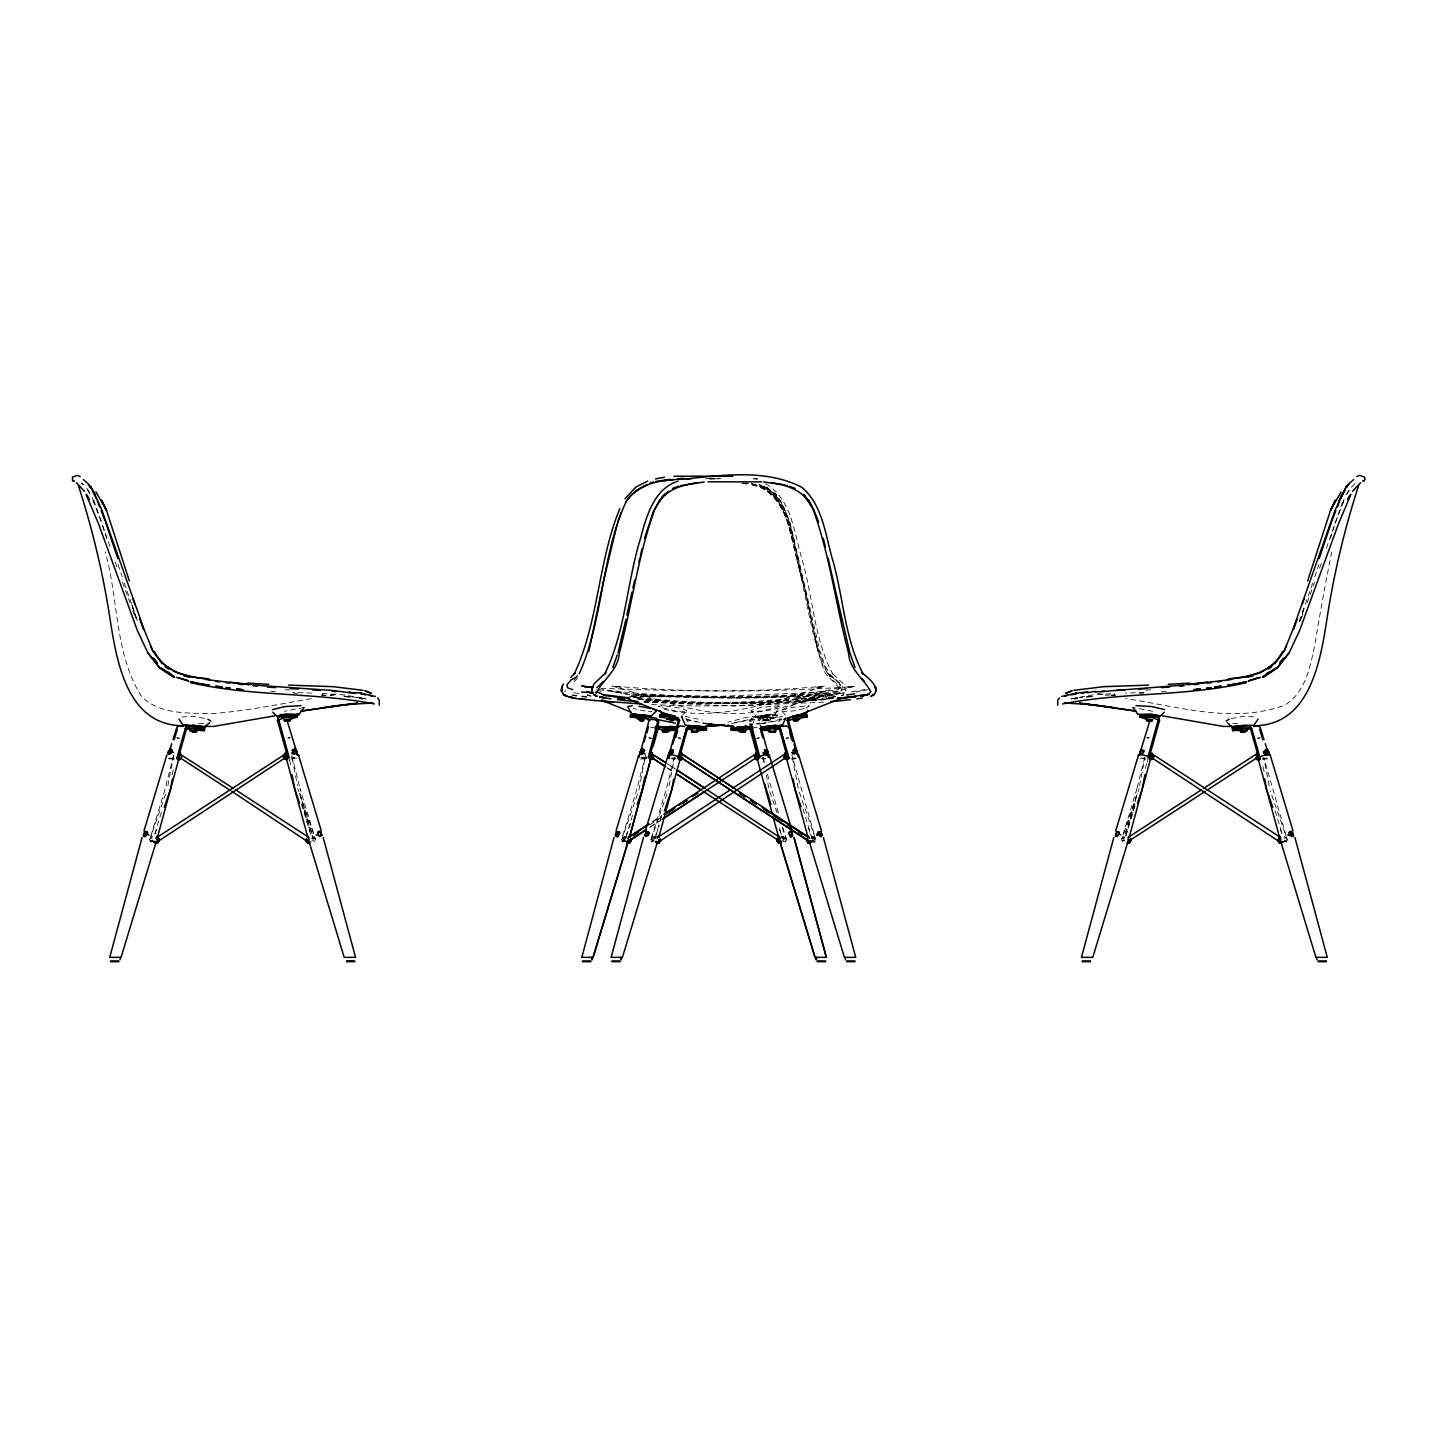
<?xml version="1.0" encoding="UTF-8"?>
<svg xmlns="http://www.w3.org/2000/svg" width="1437" height="1437" viewBox="0 0 1437 1437"><rect width="100%" height="100%" fill="white"/><g stroke="black" fill="none" stroke-linecap="round" stroke-linejoin="round"><path stroke-width="0.75" stroke-dasharray="5 3.75" d="M623.694 692.544L623.658 693.424C697.035 698.562 770.825 698.562 844.184 693.424L844.148 692.544C763.927 697.035 682.665 699.837 602.804 689.58M565.046 692.077L565.154 690.245M617.371 691.915L623.658 693.424L599.516 689.562M646.614 757.03L646.488 758.233L640.992 758.287M646.596 756.958L646.632 758.251M611.982 691.233L617.299 692.778M1139.559 785.77L1144.894 757.461M167.842 785.752L173.608 755.413L174.775 757.083M638.872 790.063L645.5 755.323M669.085 785.716L674.51 757.497M1147.355 762.131L1148.576 755.79M1331.758 551.934C1325.632 582.344 1320.1 612.88 1314.999 643.489C1310.544 665.798 1305.874 692.077 1284.912 705.028C1233.305 724.338 1177.873 706.321 1125.692 698.616M172.009 774.759L174.146 766.28M1144.804 757.335L1136.541 790.134L1136.954 788.697L1121.399 840.124L1126.662 841.346M173.608 755.413L164.806 790.081L149.664 840.052L154.603 842.423M674.348 757.371L666.067 789.901L650.943 839.891L654.122 840.124M1145.343 768.454L1147.498 760.011M645.572 755.197L636.699 789.901L621.502 839.891L624.179 841.184L624.682 840.124L622.185 841.92L626.766 841.328L622.706 840.861M1125.872 835.687L1137.278 793.386M154.801 833.999L161.86 810.737M654.194 840.052L650.961 839.962L651.715 838.148L654.877 838.328L662.565 813.055M1122.351 841.866L1137.206 793.332M1125.872 836.065L1135.481 804.361M625.652 840.34L622.293 838.148L625.454 838.4L632.531 815.174M1326.405 548.18L1343.128 500.363M1330.339 538.39L1334.326 526.104M1342.571 503.758L1344.547 497.705M149.664 840.052L166.746 790.727M1299.497 621.844L1304.814 605.695M1299.623 621.574L1305.137 605.013M1124.165 836.334L1121.902 838.382L1139.146 788.697M1135.05 804.127L1124.488 837.789M1314.801 576.758L1318.95 564.454M637.435 794.212L621.646 839.962L624.879 840.052L622.419 841.902L622.922 840.879M626.281 836.208L630.645 823.563M655.254 837.268L653.997 836.352L655.11 838.597L650.943 839.891L653.601 837.412L654.895 838.4L659.26 825.664M1299.605 621.053L1312.699 582.937M155.07 833.855L156.489 829.778M650.961 839.962L668.259 790.063M686.329 711.513L686.706 710.489L683.258 709.016L676.917 707.489L662.601 705.639L658.074 706.555L675.498 711.028L686.329 711.513L682.431 715.141M1319.615 568.118L1321.771 562.047M1301.329 618.557L1304.185 610.599M152.556 836.352L150.238 838.328L153.382 837.915M1335.674 522.008L1344.134 500.076M1307.095 602.588L1314.532 582.29M770.555 490.735L765.598 486.407L765.4 487.323C790.17 501.585 791.015 534.025 798.2 558.526C790.853 532.588 789.093 495.549 759.401 484.664L770.412 490.718L780.686 501.567L776.142 494.418L770.412 490.718M654.895 838.4L654.104 836.388L653.691 837.412L656.296 837.717L651.644 838.22M752.126 725.164L755.97 716.309L746.072 717.332L727.948 722.308M150.544 841.902L151.029 840.879L154.873 841.328L150.544 841.902L152.951 839.962M651.733 841.902L652.236 840.879M652.147 840.861L651.626 841.92L653.601 841.184M775.567 714.117L779.052 705.747L760.604 707.489L750.815 710.489L756.365 716.344L775.567 714.117L756.365 716.344M755.97 716.309L750.976 719.147L731.667 723.206M1347.062 494.059L1349.361 490.143M777.668 715.051L759.616 717.638L757.928 720.458L777.884 716.847L777.668 715.051L751.767 718.177L749.288 721.913M1345.948 494.669L1350.115 488.364M778.62 721.913L781.099 718.177M1092.605 696.604L1084.863 697.286M759.239 721.015L760.407 719.308L759.616 717.638M581.59 696.604L587.23 697.286M321.385 695.472L334.013 695.346M572.088 695.472L577.099 695.346M1351.409 487.251L1355.486 483.012L1353.367 484.772M574.099 680.132L577.548 676.27M574.297 681.713L578.824 676.683M750.563 721.859L752.665 719.811L777.884 716.847M574.746 677.797L577.728 675.103M782.105 837.376L783.291 836.388L786.452 839.891L783.291 840.124M782.68 827.389L786.452 839.891L785.249 840.861L783.327 840.052M811.546 837.376L812.731 836.388L815.875 839.962L813.234 841.184L812.731 840.124L809.48 840.519M782.411 840.411L785.877 838.22L783.919 837.412L782.429 838.597L785.877 838.22L786.56 839.962L782.267 838.525M622.419 841.902L624.879 840.052M782.267 837.268L783.542 836.352L783.416 837.771M811.582 837.268L812.857 836.352L815.12 838.148L811.743 840.34M799.313 792.146L815.875 839.962L810.63 841.328L815.21 841.92L812.641 840.052L815.102 841.902L812.731 840.124L809.732 841.597M652.667 821.497L661.9 815.372M649.865 824.802L660.984 817.509M649.811 827.568L658.882 821.515M650.692 826.526L661.954 819.234M652.829 821.856L660.355 817.078M1269.158 785.752L1263.806 757.568L1287.336 840.052L1282.397 842.423M312.512 837.789L315.098 838.382L315.601 840.124L310.338 841.346M1122.818 840.879L1124.74 839.909M841.399 695.885L843.806 694.682L840.34 696.226M842.818 695.131L843.806 694.682M806.301 707.992L809.39 705.747L790.943 707.489L781.153 710.489L785.41 715.141M779.429 706.555L761.987 711.028L751.174 711.513M622.185 841.92L624.179 841.184M1074.409 699.298L1077.876 698.041M304.069 707.489L284.292 711.261M762.993 717.907L770.573 717.009L770.052 720.386L767.196 720.853L764.286 721.069L762.993 717.907L770.573 717.009M868.325 689.562L856.003 692.077M761.646 721.015L782.967 716.291M1231.311 718.572L1243.813 716.309L1255.022 716.973M781.387 719.147L768.364 722.254M804.181 708.531L792.362 711.028L781.512 711.513M627.268 836.675L622.329 838.22L621.646 839.962L625.796 838.597L624.664 836.352L627.304 836.639L624.664 836.388L625.562 838.328M798.182 558.472L818.192 651.482L823.042 665.618L827.766 673.755L838.705 682.539L840.16 684.91L839.531 687.82C772.352 702.639 701.777 695.885 633.322 695.759M1077.93 697.807L1070.296 699.029L1077.894 697.663M771.184 722.057L781.656 719.775M1071.194 698.885L1092.515 694.951L1114.771 693.496M865.038 689.58L850.47 691.915M181.978 716.973L193.187 716.309L205.689 718.572M771.274 714.656L760.73 715.734L760.856 717.225L762.652 715.357C764.7 714.153 775.549 714.602 769.46 716.129L769.28 714.638L767.574 716.291L767.412 714.782L765.185 716.542L765.041 715.033L762.778 716.847L762.652 715.357L760.73 715.734L761.305 717.386L762.58 717.368L762.436 715.86L764.412 717.189L764.233 715.698L766.819 716.919L766.622 715.428L771.471 716.147M330.276 695.059L338.791 693.424M765.741 720.997L768.579 720.458L764.646 720.961M311.308 698.616C278.976 704.346 246.715 710.722 213.951 713.542C189.576 712.95 160.675 715.141 141.76 696.801C114.349 654.104 118.84 599.624 105.242 551.934M808.546 696.191L798.074 697.861L826.598 693.299L799.978 702.477L810.576 697.951L769.855 714.512L753.347 719.308L730.301 723.781M651.697 704.543C712.141 707.615 772.98 705.621 833.011 697.897M760.73 723.781L766.981 722.973M832.562 697.196L828.377 697.861L835.705 696.711M832.113 698.059L812.821 700.484M1073.529 698.759L1076.996 698.238M1111.232 695.167L1115.615 695.472M600.846 688.341C675.606 690.748 750.94 693.46 825.449 685.97C772.926 701.975 717.997 722.793 662.367 708.8M848.064 687.084L855.787 685.97C815.713 697.286 776.321 713.524 733.93 713.542C691.52 713.524 652.147 697.286 612.054 685.97C691.772 693.083 772.513 692.077 852.321 686.67L846.465 687.281M1125.045 837.933L1121.902 838.382L1125.476 838.597M1085.941 697.071L1093.18 696.065L1079.6 697.43M825.179 696.478L830.245 695.777M1111.322 695.274L1115.094 694.772L1102.987 695.346M762.077 723.206L766.388 722.649M825.574 691.233L813.899 693.424L838.005 689.562L840.771 687.353L840.16 684.91M807.235 696.424C753.006 703.394 698.059 704.328 643.525 700.735M835.49 696.658C767.466 704.992 698.328 704.902 630.322 696.424M810.899 842.423L815.21 841.92L813.234 841.184M625.382 837.879L622.293 838.148M815.12 838.148L811.707 838.525L813.144 837.412L810.127 836.675M783.542 836.352L780.902 836.639L783.919 837.412M816.162 687.281L822.018 686.67L817.743 687.084M833.873 698.346C770.124 704.992 705.836 705.28 641.998 699.621M813.863 692.544L719.524 696.316L624.592 694.556M643.938 701.867C709.034 704.166 775.387 704.741 839.567 693.029L840.573 691.826C837.987 682.162 825.413 678.48 823.293 667.882C810.576 632.316 806.031 594.487 796.601 557.987C789.973 528.852 783.578 483.389 744.779 483.245M825.143 699.532L797.589 701.13M793.96 702.046L804.63 701.256M825.862 699.621C762.023 705.064 697.735 704.417 633.986 698.346M1145.828 690.155L1152.097 689.706M823.688 702.154L733.93 706.034L644.171 702.154M710.094 479.186L714.081 478.988M311.524 838.597L315.098 838.382L300.046 788.697L300.459 790.134L291.693 755.287L297.441 785.77M710.345 478.575L714.261 478.359M1161.509 691.52L1165.874 691.287M1139.433 693.352L1143.565 693.137M795.487 699.029L805.115 698.598L767.322 701.13M825.772 699.029L833.478 698.687M1144.139 692.418L1125.315 693.137M834.34 695.724L733.93 697.897L631.454 695.652M650.781 727.643L654.446 727.553M198.432 723.637L204.341 723.494M675.875 758.179L672.247 758.251A6.466 1.724 16 0 0 675.516 759.185M1262.153 758.287L1267.883 758.179M640.435 758.987L645.985 758.898M671.708 758.952L675.408 758.898M1262.872 758.934L1268.62 758.844M791.823 758.143L795.523 758.107M1139.792 758.179L1145.343 758.125M709.321 478.216L721.105 478.341M344.395 696.604L352.137 697.286M705.405 478.683L721.302 478.88M640.794 757.443L646.363 757.479M671.313 758.107L675.013 758.143M641.98 758.107L647.53 758.161M291.01 757.443L294.693 757.461M291.657 758.125L297.208 758.179M168.38 758.844L174.128 758.934M791.428 758.898L795.128 758.952M762.005 758.898L765.705 758.952M792.775 758.215L796.421 758.287M761.52 758.179L765.167 758.251A6.466 1.724 -16 0 1 761.879 759.185M169.117 758.179L174.847 758.287M1232.659 723.494L1238.568 723.637M753.563 727.553L757.227 727.643M631.274 696.622C701.112 696.155 773.016 703.232 841.759 690.155L842.441 686.922L840.95 684.353L829.706 674.061L824.946 665.672L820.006 651.392L789.955 522.188L780.237 500.22L775.244 493.753L764.897 486.047M311.685 693.137L292.861 692.418M670.253 701.13L638.603 699.154M637.274 698.813L642.088 699.029M753.581 478.359L757.515 478.575M322.229 693.496L344.485 694.951L365.806 698.885M271.126 691.287L275.491 691.52M293.435 693.137L297.567 693.352M753.76 478.988L757.766 479.186M284.903 689.706L291.172 690.155M765.274 487.323L759.275 484.664M643.938 701.507C709.429 705.028 776.465 705.136 841.058 693.388L842.082 692.077C841.381 684.838 832.885 682.036 829.436 676.27C813.252 646.794 811.6 611.982 802.672 580.027C791.553 548.844 794.553 499.735 758.52 485.005M781.117 837.717L785.68 838.148M619.778 687.084L615.521 686.67L621.395 687.281M648.5 711.369L651.877 711.71M357.4 697.43L343.82 696.065L351.059 697.071M812.139 837.879L815.192 838.22L811.725 838.597L815.875 839.962M1152.708 711.261L1132.931 707.489M782.77 841.525L785.788 841.902L785.285 840.879L785.77 841.92L783.794 841.184M1283.618 837.915L1286.762 838.328L1287.336 840.052M1286.456 841.902L1282.127 841.328L1285.971 840.879L1286.456 841.902L1284.049 839.962M325.678 695.274L321.906 694.772L325.768 695.167M311.955 837.933L315.098 838.382L297.854 788.697M359.106 697.663L366.704 699.029L359.07 697.807M360.004 698.238L363.471 698.759M632.154 696.711L639.483 697.861L629.011 696.191M578.86 693.604L570.687 692.113M684.874 716.291L702.675 720.063M741.815 483.227L748.228 484.359M742.57 483.066C773.286 482.922 787.745 512.829 792.362 539.144C787.674 512.919 772.837 483.946 742.749 483.119M645.141 711.028L633.322 708.531M582.111 696.065L587.571 697.071M1098.209 693.424L1106.724 695.059M699.478 722.254L686.455 719.147M686.185 719.775L696.676 722.057M752.216 485.221C786.057 490.376 788.967 532.067 796.691 558.31M587.392 695.059L590.858 696.155M596.517 689.886L602.301 691.754M590.769 696.083L587.23 694.951L590.751 696.244M359.124 698.041L362.591 699.298M572.806 694.61L576.453 696.28M312.26 839.909L314.649 841.866M765.616 483.766C791.212 498.441 794.086 531.762 801.433 557.394C813.073 595.906 813.755 638.333 832.849 674.222L831.574 672.678L843.411 683.814L845.674 691.161M675.121 768.777L667.63 763.873L674.995 768.759M667.594 768.077L673.181 771.723L667.666 768.023M625.939 837.268L624.664 836.352L625.867 837.376M812.641 840.052L815.102 841.902M83.633 484.772L81.514 483.012L85.591 487.251M827.766 673.755L836.496 680.581L840.537 685.611L839.118 683.204M772.747 494.364L778.028 500.723L783.399 510.548M86.885 488.364L91.052 494.669M685.754 718.177L688.215 721.913M87.639 490.143L89.938 494.059M93.872 500.363L110.595 548.18M92.866 500.076L101.326 522.008M122.468 582.29L129.905 602.588M1284.444 836.352L1286.762 838.328L1270.254 790.727M132.815 610.599L135.671 618.557M115.229 562.047L117.385 568.118M777.166 812.929L769.208 790.063L766.262 774.866M782.213 827.478L786.56 839.962M779.716 829.885L782.644 838.328M1280.511 829.778L1281.93 833.855M808.312 827.766L811.24 836.208M124.3 582.937L137.395 621.053M301.95 804.127L313.194 837.412L312.835 836.334M118.05 564.454L122.199 576.758M131.863 605.013L137.377 621.574M132.186 605.695L137.503 621.844M102.674 526.104L106.661 538.39M92.453 497.705L94.429 503.758M1275.14 810.737L1282.199 833.999M814.007 833.64L791.931 755.197M802.978 808.833L811.312 836.28M299.794 793.332L314.182 840.879M301.519 804.361L311.128 836.065M778.297 812.803L766.999 772.549M779.321 827.838L781.872 836.28M299.722 793.386L311.128 835.687M289.502 760.011L291.657 768.454M1262.854 766.28L1264.991 774.759M763.137 757.371L764.789 763.873M796.601 557.987L801.882 580.548M793.673 539.073L818.192 651.482M762.903 757.497L764.161 763.999M288.424 755.79L289.645 762.131M792.326 757.497L798.577 790.063M772.801 715.267L773.034 717.063M1145.918 759.185A6.466 1.724 16 0 1 1142.684 758.305M1266.033 758.305A6.466 1.724 -16 0 1 1262.8 759.185M294.316 758.305A6.466 1.724 -16 0 1 291.082 759.185M174.2 759.185A6.466 1.724 16 0 1 170.967 758.305M813.108 698.526L812.713 699.585L819.862 697.789L813.108 698.526M813.144 837.412L811.941 838.4L813.234 837.412M763.748 719.973L770.825 719.201L763.748 719.973"/><path stroke-width="1.5" d="M1258.381 755.323L1257.519 752.629L1256.387 752.844M658.721 841.902L656.206 841.328L655.937 842.423L658.721 841.902L786.578 757.083L786.057 752.665L784.925 752.79L786.757 754.335M746.468 727.733L746.521 725.936M1155.025 715.428L1154.845 717.189L1155.025 715.428L1150.085 714.656L1143.385 714.782L1143.295 716.291L1144.283 714.638L1144.193 716.129L1153.426 715.015L1153.372 716.506L1155.025 715.428L1160.395 715.931L1164.168 712.249M744.402 732.349L742.947 732.116L745.462 732.187M1146.977 719.272L1139.739 717.063L1139.81 715.267L1150.821 715.051L1158.833 717.638L1159.533 720.458L1149.025 758.089L1147.84 757.425L1158.833 717.638M1159.533 720.458L1150.75 716.847L1150.821 715.051M289.412 719.973C295.555 719.147 280.161 718.105 285.047 720.997L290.472 720.62L284.67 720.853M772.352 732.116L774.866 732.187L772.352 732.116L773.807 732.349M626.712 842.387L629.478 841.866L630.035 839.909L645.051 830.191M806.858 839.28L808.061 843.124L809.983 843.142L808.133 841.112L808.061 843.124L809.678 842.19L808.079 840.016L806.48 840.95L808.025 842.962L809.947 842.962M1143.565 716.542L1143.385 714.782L1143.565 716.542L1139.81 715.267M199.024 728.325L198.288 726.565L183.218 725.416L178.889 719.093M629.28 841.902L629.352 840.879C632.765 842.262 629.783 836.118 630.915 840.968L629.334 843.124L627.412 843.142L631.094 840.807L629.496 842.962L630.502 839.442M168.129 753.527L170.464 748.282L171.901 751.605L168.722 753.76L168.883 751.12M669.355 753.293L670.073 750.797M694.251 725.829L694.089 727.32L698.544 727.805L698.651 726.314L690.91 725.936M143.772 835.418L144.508 832.921M1115.525 835.346L1115.633 834.089M615.539 835.508L615.647 834.25M1140.08 751.946L1141.194 754.533L1143.978 750.797L1141.661 749.845L1140.044 752L1140.403 754.102M652.039 758.736L649.883 759.095L652.039 758.736L650.494 758.754L650.602 757.533L650.063 758.682M143.52 835.49L145.802 831.233L147.508 832.724L145.658 836.047C141.976 837.376 143.7 831.61 146.287 831.754L147.454 834.25L144.814 836.747L143.52 835.49L145.083 835.095L143.628 834.25L145.712 833.837L144.257 832.993M615.737 835.328L617.443 831.915A2.712 1.778 -59.5 0 1 619.778 832.849L618.072 836.244L616.168 836.244L615.737 835.328L617.281 834.933L615.844 834.071L617.91 833.676M645.123 835.4L646.83 832.005L648.734 832.005L648.428 835.418L645.554 836.316L645.123 835.4L646.686 835.005M1119.261 834.107L1118.956 831.951L1117.034 831.933L1115.453 836.047L1119.261 834.107L1120.716 834.969M283.574 757.299L283.79 755.108L285.46 754.174M754.712 755.431L754.497 757.622L756.096 759.76L757.91 759.706M669.426 753.581L671.169 750.168L673.055 750.204L672.732 753.635L670.702 754.856L669.426 753.581L671.007 753.168L669.552 752.323L671.636 751.928L670.181 751.084L673.055 750.204L669.858 754.497M775.782 725.775L782.536 725.164L785.626 718.087M670.091 714.782L669.929 716.291L666.229 714.656L675.067 715.86L673.091 717.189L673.252 715.698L670.684 716.919L670.863 715.428L666.032 716.147L668.061 716.129L668.241 714.638M157.872 841.184L157.998 840.124L157.208 841.92L154.603 842.423L154.873 841.328L157.208 841.92L286.466 756.958L285.712 753.778L155.825 838.148M630.286 716.847L630.502 715.051L635.388 715.267L656.422 718.177L658.882 721.913L649.398 758.179L648.213 757.497L657.607 721.859L655.506 719.811L630.286 716.847L641.189 718.374M635.154 717.063L635.388 715.267M659.619 716.847L659.834 715.051L664.702 715.267L664.487 717.063L659.619 716.847L679.575 720.458L675.085 737.181M172.081 751.695L171.883 749.539L170.123 749.521L168.74 753.85L170.518 753.868L172.081 751.695L173.626 752.557M641.836 749.539L640.219 753.563M755.287 755.79L757.065 752.611M757.515 755.287L757.335 758.215L756.221 758.467L758.323 758.61M785.356 753.958L784.62 755.79L786.021 753.868M640.076 751.605L641.028 753.76L644.081 751.461L642.519 748.282L640.633 750.312M285.065 755.215L285.245 754.03M286.322 757.353L286.717 759.347L284.849 759.311M615.539 834.017L615.629 836.047L617.676 836.047L619.545 832.724L617.012 831.7L615.772 836.047M181.511 755.413L179.787 754.73M167.806 753.401L168.524 750.922M306.44 838.633L306.099 840.789L307.698 842.962L309.62 842.962L307.698 842.962L306.279 840.95L306.62 838.651M806.75 838.633L808.025 842.962M807.845 842.621L808.079 840.95L808.115 841.902M1279.756 841.112L1278.283 841.13L1278.535 839.459L1279.756 841.112C1277.852 844.471 1283.924 842.369 1279.702 843.142L1278.122 840.968L1279.72 840.034M780.435 843.034L778.513 843.052L776.914 840.879L777.237 838.723M1256.118 755.754L1257.501 753.814M779.07 837.699L778.746 839.873L780.632 842.028M306.279 840.95L306.53 839.28L306.099 840.789L307.913 842.98L309.817 842.98M806.804 838.795L808.061 843.124M1277.852 840.879L1279.792 837.771L1277.852 840.879L1279.433 843.034L1282.972 842.1L1279.433 843.034M581.554 692.077L593.409 692.544M787.422 757.281L785.823 759.347L784.386 757.353M788.123 757.119L787.781 759.311L785.823 759.347M157.1 838.777L156.956 837.861L158.573 838.813L157.298 843.142L153.777 842.19L157.298 843.142L158.878 840.968L157.28 840.034M1268.278 750.186L1269.087 752.683L1267.506 754.856L1264.883 752.323L1265.225 750.168L1267.147 750.204L1266.464 754.497L1265.009 755.359M797.176 751.695L795.847 752.557L795.577 749.539L794.463 749.198L794.23 750.383L796.565 750.455L796.727 753.868M379.278 705.28L379.278 700.268L377.697 697.897M644.71 777.04L642.267 789.811L637.184 804.576M172.368 778.998L170.356 789.596L164.249 807.343M592.547 957.347L592.062 959.898L591.272 957.347M621.826 957.347L621.341 959.898L620.55 957.347M673.684 779.159L671.654 789.811L664.361 810.899M119.989 959.898L120.474 957.347M1144.912 774.794L1142.056 789.56L1137.421 803.211M785.482 755.934L785.895 753.796L787.189 753.814M787.961 756.958L787.548 759.095L785.536 759.059L783.955 756.886M754.892 757.191L756.868 754.12M1257.339 757.73L1256.998 759.383L1255.579 757.515L1257.159 759.706L1259.153 759.76M579.219 673.755C603.63 619.527 600.9 555.85 626.173 501.567C640.058 479.904 668.564 479.635 691.502 478.719M588.757 651.482L603.684 580.332L616.994 524.936M625.939 619.329L618.036 652.775M626.891 615.036L631.975 592.134M632.891 588.092L634.705 580.027M193.402 732.223L192.019 731.846L195.953 732.349M670.36 720.62L672.857 720.961M181.816 756.958L180.218 759.095L178.404 759.059L178.871 757.048L180.02 758.449L177.29 758.628L180.02 758.449M591.9 689.059L594.038 683.814L605.839 672.678L604.582 674.222C625.544 631.957 626.712 582.811 640.633 538.013C646.416 516.242 653.943 488.688 678.138 481.126M638.908 561.921L639.842 557.897M204.305 730.625L204.737 728.828L188.75 725.811L185.607 727.427L176.769 758.323L177.937 758.987L186.487 728.99L188.445 727.643L204.305 730.625L195.396 730.247M640.363 555.724L641.926 549.221M654.949 728.397L667.486 730.625L667.918 728.828L677.258 728.541L668.798 727.14M1282.127 841.328L1282.397 842.423L1279.792 841.92L1280.026 836.388L1279.433 838.4M278.167 717.638L289.16 757.425L287.975 758.089L277.467 720.458L278.167 717.638L286.179 715.051L297.19 715.267L297.261 717.063L290.023 719.272M641.028 720.62L643.525 720.961M683.186 741.115L686.527 728.325M646.866 733.014L648.554 726.727M142.101 837.448L109.733 957.347L121.067 957.347L155.986 842.351M581.823 957.347L614.03 837.448M643.471 837.448L611.12 957.347L622.419 957.347L657.338 842.351M1113.819 837.448L1081.45 957.347L1092.785 957.347L1127.704 842.351M1268.117 751.12L1267.147 750.204L1266.662 751.982L1268.117 751.12L1268.278 753.76M157.819 835.939L178.763 759.185M308.991 839.962L308.847 837.412L235.524 789.775M659.17 835.939L680.114 759.185M1129.554 835.939L1150.48 759.185A6.466 1.724 16 0 0 1144.732 755.359A6.466 1.724 16 0 0 1138.427 755.862M638.944 757.425L648.931 721.015L647.746 719.308L650.225 720.458M675.767 737.558L677.528 731.146M653.224 746.144L657.948 729.224L659.96 727.427M679.09 758.844L687.371 729.224L689.365 727.427L706.124 730.247L706.663 728.541L689.778 725.721L686.976 727.194L677.707 758.143C680.366 760.73 681.982 753.509 681.318 759.76L679.503 759.706M644.548 538.39L653.512 511.141M644.063 741.851L645.878 735.672M668.6 758.323L670.432 752.144M672.857 743.917L677.743 727.427L680.509 725.811L684.713 726.565M768.184 754.191L766.855 749.88L764.969 749.898L764.466 752.198L767.592 754.641L767.574 750.886M686.024 478.916C723.925 474.964 766.657 469.109 801.702 487.251C822.18 504.351 825.161 533.235 831.915 557.394C843.537 595.906 844.22 638.315 863.278 674.222L862.002 672.678C867.553 677.563 883.504 689.293 871.738 695.885M654.464 737.504L656.314 731.325M143.934 831.035L166.818 754.982A6.466 1.724 16 0 0 166.71 755.862M174.128 739.804L177.326 729.224M616.006 831.035L638.782 754.964M645.321 831.035L668.205 754.964M1115.669 831.035L1138.553 754.982M592.96 957.347L627.897 842.351L593.14 957.347L581.644 957.347M816.988 957.347L816.216 959.898L815.731 957.347M1139.254 755.395L1149.51 721.859L1148.792 719.811M168.506 754.012L171.721 743.701M173.015 739.57L176.895 727.194L179.535 725.721L183.559 726.421M1340.2 499.429L1346.343 486.407L1334.937 510.566L1292.959 629.424L1283.959 651.482L1274.853 663.84M321.816 835.238L319.625 836.047L317.811 834.017L319.481 831.233L321.816 835.238L320.936 832.849A2.712 1.76 59.6 0 0 317.864 831.915L318.152 835.328L320.182 836.585L321.475 835.346L320.756 832.849M1358.576 485.634C1344.655 528.636 1334.147 572.662 1327.213 617.317C1320.495 660.427 1310.562 724.984 1254.501 725.757M778.746 838.184L778.728 841.866L781.494 842.387L702.98 791.266M780.363 838.382L778.674 841.902M293.417 749.773L291.962 750.617L294.28 749.431L292.825 750.294L294.28 749.431L296.309 750.689L296.651 754.174L296.956 752M1094.976 692.077L1184.07 685.072M1331.219 522.906L1319.202 558.526M1293.605 629.514L1297.18 618.97M285.011 752.916L284.436 755.88L285.424 758.485L286.789 758.718M1307.652 580.943L1330.518 510.297L1341.08 491.921M795.847 752.557L796.565 750.455L795.236 751.3M617.533 522.906L621.143 512.632M612.845 667.433L617.281 654.859M288.208 719.811L287.49 721.859L297.746 755.395M680.958 758.413L681.389 757.227L678.695 757.389L680.958 758.413L680.258 757.083L679.809 758.287M1331.991 520.859L1335.799 510.566M1302.191 604.223L1304.401 598.259M654.051 511.213C637.705 557.179 631.795 606.127 619.275 653.188C618.197 669.804 603.72 679.126 596.93 691.826L603.127 694.61L629.999 697.987M619.796 508.626C597.918 561.813 598.69 622.293 574.135 674.222L575.411 672.678L570.651 677.492M1268.26 753.85L1268.458 751.695M791.787 832.867L790.961 834.969L792.398 834.107L790.817 831.951L788.464 832.849L790.17 836.262L792.074 836.28L792.398 834.107L790.637 837.124L792.074 836.28M767.717 754.209L766.262 755.054L768.148 753.293L766.711 754.156L767.448 750.797L764.556 749.845L764.825 753.257L767.717 754.209L767.448 750.797L765.993 751.659M1087.575 692.778L1095.263 691.233M657.176 838.328L658.164 836.352L659.26 837.178M1337.29 506.956L1338.781 503.345M1283.959 651.482L1286.582 645.5M679.485 758.682L680.707 755.952M178.134 758.682L178.673 757.479M1343.882 490.735L1344.816 490.718L1341.529 495.226L1338.637 501.567L1339.535 501.531M758.125 757.515L757.281 759.383L756.042 757.73M1140.439 750.186L1140.439 753.76M796.745 754.102L797.068 751.928M158.052 837.376L157.567 838.4L156.974 836.388L158.052 837.376L156.507 837.663M659.834 715.051L677.887 717.638L677.078 719.308L678.264 721.015L668.277 757.425L669.462 758.089M1363.533 481.108L1365.15 479.024L1364.557 477.192L1359.725 475.324L1356.744 476.617M645.123 834.107L645.752 832.867M642.68 754.102L644.387 750.689L643.093 749.431L640.453 751.928L640.758 754.102M801.63 714.656C814.51 713.075 795.038 714.89 803.481 714.638L793.96 715.931L805.906 714.117L807.845 710.345M649.722 759.311L651.679 759.347L653.116 757.353M1350.978 494.364L1338.512 523.679L1299.623 630.538L1289.079 652.973L1277.08 668.187L1263.267 677.348M648.069 716.309L650.961 716.039L631.597 714.117L627.718 706.555L632.262 705.639M654.751 509.416L662.637 496.088M1344.026 492.208L1341.529 495.226M786.021 755.413L784.368 754.73M1347.529 499.555L1349.972 495.047M653.961 510.548L659.314 500.723L664.595 494.364M563.645 683.814C555.113 695.436 572.627 698.831 580.71 698.903M1129.5 842.621L1127.38 842.962M178.619 755.323L179.481 752.629L180.613 752.844M787.26 720.458L788.949 717.638L807.001 715.051L807.217 716.847L787.26 720.458L792.883 741.366M766.711 754.156L768.059 752.054L766.604 752.898M1258.111 719.093L1253.783 725.416L1244.155 725.164L1232.156 727.194L1227.36 722.649M1127.183 842.98L1129.087 842.98L1130.47 839.28L1129.302 842.962L1130.901 840.789L1130.56 838.633M181.421 757.515L179.841 759.706L177.847 759.76L177.416 757.622M1346.846 487.323L1345.912 487.323L1347.834 484.664L1353.672 479.563M298.627 714.872L304.069 707.489M156.902 838.723L158.824 838.705L159.148 840.879L157.567 843.034L155.645 843.052M660.391 840.807L658.793 842.98L656.889 842.98M1352.522 491.328L1360.623 482.724M655.901 842.1L657.589 841.669M156.651 838.795L158.573 838.813L157.477 842.8L158.878 840.968L157.244 841.112M630.035 839.909L626.766 842.01M655.362 842.1L658.882 843.052L660.481 840.879L660.158 838.723M1127.488 842.046L1129.087 839.891M680.15 759.383L681.389 757.73M681.318 759.76L682.916 757.622M1149.995 759.383L1151.809 759.437L1153.426 757.299L1153.21 755.108L1151.54 754.174M1279.577 662.996L1283.277 658.092M650.35 758.97L651.608 757.317L651.859 759.005L650.35 758.97L651.679 759.347M1129.716 840.052L1129.015 841.902L1129.644 841.076M1282.397 651.697C1271.907 672.372 1249.903 677.061 1228.725 678.713M624.987 498.837L635.657 487.251L647.638 481.126M782.051 725.793L778.818 725.685M659.996 710.345L661.936 714.117L667.882 714.225M616.096 832.724L616.886 831.7M1277.08 668.187L1288.72 653.26M272.832 712.249L276.605 715.931L285.729 714.117L299.112 714.333L291.873 715.357M659.87 501.046C667.918 488.76 683.096 485.023 696.676 482.724M596.894 687.676L603.36 681.425M767.592 726.871L773.609 725.829M277.467 720.458L286.25 716.847L297.261 717.063M198.755 727.158L203.982 727.589L209.64 722.649M616.275 833.011L617.245 832.095M1345.912 487.323L1348.75 484.664L1347.834 484.664M646.74 716.021L650.781 716.344L655.99 711.513M1279.128 841.184L1280.762 839.891L1280.511 837.412L1152.402 754.12L1150.372 755.197L1150.48 758.143L1151.576 758.485L1150.211 758.718M293.328 715.033L299.112 714.333M307.302 837.268L308.398 836.352M698.544 727.805L700.25 726.871L699.909 728.092L699.999 726.601L698.651 726.314L696.496 727.517L696.64 726.044L694.089 727.32M664.361 495.011L668.87 491.454M664.271 494.939L668.87 491.328M778.153 837.178L779.231 836.352M807.576 837.178L808.672 836.352M740.612 728.505L740.504 727.014L737.271 728.361L743.019 728.325L742.893 726.835L737.181 726.871L737.271 728.361L740.612 728.505L744.923 726.565M868.074 694.358L861.086 696.28L868.074 694.358L870.93 691.826C864.14 679.126 849.644 669.804 848.566 653.188C835.849 605.516 830.065 555.868 813.108 509.416M1061.638 696.46L1076.367 693.227M1243.31 725.936L1240.778 727.733L1243.472 727.427L1243.31 725.936L1232.156 727.194L1238.245 727.158M705.89 727.302L711.064 723.673M778.351 837.106L779.429 836.334M1262.925 677.096L1276.397 668.007L1262.71 676.683M1266.015 674.061L1269.338 671.851M639.86 488.454L631.13 495.226L626.173 501.567M648.823 823.94L628.382 837.412L649.075 824.263M663.876 814.132L755.503 754.066M633.178 835.741L638.729 832.095M666.534 813.863L673.953 809.013M683.222 802.924L686.94 800.499M629.478 841.866L626.945 841.346L629.514 840.879L646.111 829.993M662.708 819.108L757.299 757.012L756.185 757.263M657.733 837.412L730.589 789.631M732.457 788.428L784.836 754.066M1201.476 789.775L1128.153 837.412L1128.009 839.962L1129.105 840.879L1205.302 791.302M1203.362 788.554L1256.369 754.03M663.822 818.03L705.136 791.266M1273.38 664.415L1260.842 672.534L1245.322 676.953L1227.306 679.539M1268.17 669.103L1271.763 666.786M1207.134 790.134L1258.129 757.03L1256.998 757.245M665.996 813.486L675.408 807.504M679.162 805.115L686.688 800.319M692.329 796.727L697.969 793.152M792.344 753.796L794.679 753.85M1226.102 721.069L1229.156 719.147M758.017 758.431L756.473 759.383L758.485 759.437M1059.303 697.897L1057.722 700.268L1057.722 705.28M293.884 750.635L296.309 750.689M763.37 754.102L764.825 753.257L762.76 752.844M776.914 840.879L778.531 839.944M778.513 843.052L780.129 842.1M817.653 832.598L819.09 831.754L821.12 833.011L821.856 835.508L820.563 836.747L817.797 832.993L819.09 831.754L818.713 832.939L820.15 832.095L819.665 833.855L821.12 833.011M818.03 834.017L821.12 836.226L821.856 834.017L820.509 831.7L818.605 831.7L816.467 835.095L818.533 835.49M1267.147 750.204L1263.339 751.928L1264.883 752.323L1263.428 753.168L1265.494 753.581M1289.025 832.508L1290.48 831.664L1292.492 832.921L1293.228 835.418L1291.935 836.657L1289.169 832.903L1290.48 831.664L1290.085 832.849L1291.522 832.005L1291.055 833.765L1292.492 832.921M1289.276 834.161L1287.839 835.005L1289.905 835.4M1293.372 834.25L1291.917 835.095L1293.48 835.49L1291.198 831.233L1289.546 834.017L1291.342 836.047L1293.264 836.047L1292.743 832.993M292.268 754.03L294.675 754.102M574.746 677.797L570.974 679.988L566.95 684.91L567.615 687.82L572.483 689.58M637.884 714.638L631.597 714.117L650.961 716.039L644.512 715.357M635.675 716.147L641.998 716.542M1150.283 759.347L1152.115 757.317L1152.348 758.97L1150.283 759.347L1152.151 759.311M155.376 843.124L157.298 843.142M629.442 840.95L629.675 842.621L627.574 842.962L629.496 842.962L629.478 840.052M178.404 759.059L180.451 758.754L179.05 758.736M776.034 728.685L774.112 729.152M873.157 695.131L874.145 694.682L870.678 696.226M643.56 486.442L647.566 484.664L636.304 490.735M1072.11 690.73L1065.553 693.424L1071.643 690.999M661.81 730.679L668.923 731.199L667.002 730.732M667.971 732.223L662.565 732.187M691.251 728.505L697.915 728.757M1146.205 717.117L1151.45 717.153M841.489 698.202L800.247 714.512L783.758 719.308M672.66 488.364L678.462 486.227M794.463 749.198L793.008 750.437L793.691 752.934L791.733 752.539M1265.225 750.168L1266.123 749.863M272.365 709.627L285.029 706.555L300.944 705.639M645.842 717.386L639.591 716.291M1062.608 703.932C1123.033 691.951 1185.92 696.711 1246.256 682.647M1248.394 680.779L1258.614 677.563M1256.782 759.095L1258.596 759.059M641.064 750.689L644.548 750.294L643.093 749.431M1248.555 681.084L1260.68 677.312M293.417 716.434L297.19 715.267M285.352 757.299L286.466 756.958L286.52 758.143A6.466 1.724 -16 0 0 286.52 759.185L307.446 835.939M285.424 758.485L286.52 758.143M671.169 750.168L672.247 749.863M793.978 720.961L797.912 720.458L793.978 720.961L796.493 720.727M1246.472 728.541L1241.263 728.936M1241.047 732.349L1244.981 731.846L1241.047 732.349L1243.562 732.116M757.101 738.367L758.987 737.846M786.434 738.367L788.32 737.846M1257.968 738.349L1259.872 737.828M649.955 483.048L653.799 482.006M1247.442 677.294L1253.262 675.785M293.615 714.782L276.605 715.931L282.245 716.344M283.628 716.506C281.131 719.111 282.353 713.291 282.029 716.919L282.101 715.698L276.605 715.931M680.348 485.76L704.22 481.988M869.259 694.34L861.338 695.885M1362.617 480.928L1364.431 480.533M864.715 694.61L839.262 698.903M765.723 727.014L761.969 727.302L775.872 724.949M767.933 728.092L773.771 727.32M1064.763 696.011L1067.457 695.418M656.709 836.675L658.164 836.352M274.611 715.842L213.592 726.421L199.024 726.439M642.519 751.533L640.453 751.928L641.782 754.03M645.231 834.161L647.297 833.765L645.86 832.903M1232.263 728.828L1248.25 725.811L1251.393 727.427L1260.231 758.323L1259.063 758.987L1250.513 728.99L1248.555 727.643L1232.695 730.625L1232.263 728.828L1237.742 728.667M655.506 478.916L664.433 477.228M680.132 753.132L681.91 752.79L680.815 753.868M778.656 725.883L782.536 725.164M655.703 481.485L670.163 479.293M753.06 728.397L740.558 730.625L731.307 730.247L730.768 728.541L740.127 728.828L752.719 726.565M782.123 726.565L786.326 725.811L789.093 727.427L792.757 739.786M776.214 729.511L780.381 728.757M650.494 758.718L651.949 758.467L650.835 758.215L650.656 755.287M679.827 758.718L681.282 758.467L680.168 758.215M1253.441 726.421L1257.465 725.721L1260.105 727.194L1263.985 739.57M1245.645 729.547L1251.717 728.487M176.805 758.592L178.889 758.233M731.307 730.247L737.594 729.188M760.73 730.247L777.471 727.427L779.465 729.224L787.745 758.844L789.129 758.143L779.86 727.194L777.058 725.721L760.173 728.541L760.73 730.247L769.963 730.625M793.96 715.931L796.978 715.428M730.768 728.541L737.091 727.481M693.047 732.349L694.484 732.116L691.969 732.187L694.484 732.116M1246.49 682.198L1227.575 685.323L1246.418 682.108M1147.983 720.961L1152.33 720.853L1146.528 720.62L1149.438 720.727M627.412 843.142L629.514 842.783L629.262 841.112M1242.394 682.395L1246.544 681.713M784.153 757.048L785.536 759.059L788.194 758.538M301.034 711.153L343.174 704.777L372.686 702.98M301.339 711.028L357.813 703.142L323.99 707.471M794.445 719.739C788.644 720.961 807.073 718.392 796.332 719.506M741.007 730.732L739.103 731.199L746.216 730.679M1132.931 707.489L1137.888 714.333L1151.271 714.117L1160.395 715.931L1154.755 716.344M768.939 728.757L775.585 728.505M774.202 731.343L776.124 730.894L769.011 731.397M856.829 698.903L862.416 698.059M846.644 694.987L854.494 693.82M720.009 725.469L705.585 726.296L724.14 724.841M800.032 716.506L792.937 717.368M1210.708 687.64L1206.541 688.251L1210.906 687.658M1214.894 687.048L1221.145 686.15L1215.073 687.084M837.484 698.31L841.651 697.717L837.861 697.987M1071.212 694.772L1076.008 694.089M1240.382 727.84L1243.472 727.427M682.036 717.386L681.461 716.309L685.305 725.164L705.369 726.763M669.732 728.361L664.002 728.325M743.019 728.325L745.084 728.056M748.515 726.547L738.205 727.589M1207.116 683.204L1211.175 682.665M1217.283 681.892L1221.36 681.372M850.327 697.286L855.949 696.604L843.86 697.987M801.648 714.387L805.744 713.902L803.014 713.991M1075.343 693.299L1080.965 692.616M1231.473 679.503L1188.219 684.677M756.634 752.665L755.503 752.79L757.281 753.132M785.446 757.227L786.578 757.083M785.877 758.413L787.027 758.287M664.038 480.694L673.63 479.563M1185.902 684.623L1206.99 682.18M1200.182 688.988L1193.824 689.706L1200.326 688.988M1194.434 684.659L1198.656 684.174M288.154 737.828L289.843 737.648M1233.018 727.589L1238.245 727.014L1232.156 727.194M843.106 700.484L850.506 699.693M742.947 732.116L740.055 732.223M1241.586 731.397L1247.226 730.589L1240.185 731.505M801.415 714.53L805.906 714.117M792.793 715.86L794.589 715.698M834.268 701.31L843.753 700.466M1169.664 687.012L1161.401 687.64M1179.867 686.132L1183.962 685.79M1100.814 691.574L1104.694 691.251M794.248 717.817L792.326 717.907M667.738 729.26L665.223 729.295M696.442 731.505L698.328 731.199L691.233 731.128M1151.396 720.117C1157.719 719.29 1141.176 718.644 1147.588 719.973M1240.544 729.26L1239.395 729.295M830.64 701.579L834.915 701.256M1073.906 690.317L1103.939 686.67L1148.504 685.126M285.55 717.153L290.795 717.117M788.212 758.628L786.829 757.479M285.37 716.38L293.705 716.291M762.472 726.763L771.202 726.044M1116.603 690.389L1124.56 689.922M1168.191 684.353L1189.297 683.132M1138.661 689.077L1146.78 688.61M756.796 723.673L759.904 723.494M673.953 476.222L732.87 476.222M843.753 697.43L849.968 697.071M677.869 478.683L683.743 478.359M708.154 481.79L761.664 481.88M1064.314 702.98L1093.826 704.777L1135.966 711.153M807.001 715.051L802.133 715.267L802.349 717.063L807.217 716.847M1232.695 730.625L1241.604 730.247M667.486 730.625L676.701 730.247L670.432 729.188M696.873 730.625L706.124 730.247M286.987 716.147L290.597 716.021M197.605 729.295L196.456 729.26M196.815 731.505L189.774 730.589L195.414 731.397M673.989 717.925L672.588 717.817M673.719 720.117L666.678 719.201L668.6 719.29M701.058 728.721L706.663 728.541M283.79 755.108L285.604 755.054M287.005 759.383L285.191 759.437L286.861 758.485L286.161 757.55M1151.558 755.018L1153.426 754.982L1153.713 757.119L1153.336 755.628L1152.348 758.97L1150.911 759.005L1150.678 757.353M1257.213 754.73L1255.489 755.413M1139.739 717.063L1150.75 716.847M651.051 754.766L653.045 754.73L653.458 756.886M90.154 487.323L91.088 487.323L88.25 484.664L93.118 490.735L102.063 510.566L144.041 629.424L153.041 651.482L162.147 663.84M742.803 729.295L740.289 729.26M780.057 842.351L814.941 957.347L826.437 957.347L794.05 837.448M351.921 961.012L347.862 961.012M110.523 961.012L118.75 961.012M346.533 961.012L354.759 961.012M582.434 961.012L590.823 961.012M611.893 961.012L620.101 961.012M817.276 961.012L825.646 961.012M846.734 961.012L854.943 961.012M1082.241 961.012L1090.467 961.012M1318.25 961.012L1326.477 961.012M110.523 961.676L118.75 961.676M346.551 961.676L354.759 961.676M582.434 961.676L590.823 961.676M611.911 961.676L620.101 961.676M817.276 961.676L825.646 961.676M846.734 961.676L854.943 961.676M1082.241 961.676L1090.449 961.676M1318.25 961.676L1326.477 961.676M850.255 696.604L855.949 696.604M1237.976 726.439L1223.408 726.421L1162.389 715.842M779.375 838.651L777.453 838.651L777.13 840.807L778.728 842.98L780.632 842.98M809.354 842.8L807.881 842.783L809.983 843.142M1238.712 726.565L1234.221 726.547L1237.868 726.835L1237.976 728.325M658.505 726.547L673.217 727.607L658.505 726.547L668.816 727.589M1136.056 705.639L1151.971 706.555L1164.635 709.627M787.081 758.107L789.075 758.143M651.015 754.982L652.973 755.018L653.314 757.191M285.442 755.018L283.574 754.982L283.287 757.119L283.664 755.628L284.652 758.97L286.717 759.347M176.733 758.107L178.547 758.143M1260.267 758.808L1257.106 756.58M755.323 755.054L757.335 755.108M760.173 728.541L765.777 728.721M669.588 726.601L675.462 727.302L669.588 726.601L674.941 726.763L670.468 726.457M1151.396 755.054L1153.21 755.108M288.496 685.126L333.061 686.67L363.094 690.317M189.289 725.829L184.098 724.949L198.378 725.793L204.844 727.194L198.755 727.014L203.982 727.589M199.258 728.667L204.737 728.828M97.465 501.531L98.363 501.567M1160.395 715.931L1154.899 715.698L1154.971 716.919M96.8 499.429L92.974 492.208M247.703 683.132L268.809 684.353M290.22 688.61L298.339 689.077M709.195 724.122L733.93 726.421L709.159 724.212M312.44 689.922L320.397 690.389M640.794 703.932L593.804 700.466M204.844 727.194L192.845 725.164L193.69 725.936M275.599 687.64L267.336 687.012M663.625 732.349L665.08 732.116M624.089 700.466L637.579 701.597M602.66 701.256L613.312 702.046M642.986 720.009C649.057 720.188 630.448 718.392 641.1 719.811M632.945 701.256L637.812 701.651M284.221 720.009L285.604 720.117M349.425 692.778L349.083 691.915L355.442 693.424L332.073 690.425L252.93 685.072M332.306 691.251L336.186 691.574M253.038 685.79L257.133 686.132M763.64 481.988L781.854 484.341M645.985 715.895L650.781 716.344M593.247 687.533L585.218 686.67L591.074 687.281M617.335 699.693L624.736 700.484M594.451 700.484L579.991 698.813L586.386 699.657M641.423 717.297L638.1 717.153M1147.157 737.648L1148.846 737.828M248.781 684.677L205.527 679.503M193.528 727.427L196.222 727.733M238.344 684.174L242.566 684.659M230.01 682.18L251.098 684.623M236.728 689.006L243.194 689.76M236.871 689.006L241.129 689.509M651.392 753.868L665.636 762.598M650.386 758.287L651.536 758.413M283.574 715.015L280.431 714.638L292.717 714.638M613.779 696.837L617.533 697.286M673.899 715.931L661.936 714.117M651.356 752.665L652.488 752.79M356.035 692.616L361.657 693.299M631.597 714.117L635.872 714.656M668.798 717.368L670.684 717.62M215.64 681.372L219.717 681.892M225.825 682.665L229.884 683.204M195.737 728.936L190.528 728.541M675.372 723.206L657.823 719.632M672.624 718.159L676.701 718.716M607.294 695.777L612.36 696.478M1113.01 707.471L1079.187 703.142L1135.661 711.028M208.275 678.713C187.097 677.061 165.093 672.372 154.603 651.697M360.633 693.227L375.362 696.46M221.927 687.084L215.676 686.203L222.106 687.048M226.094 687.658L230.261 688.251L226.292 687.64M630.502 715.051L636.519 715.913M360.992 694.089L365.788 694.772M589.457 687.084L581.734 685.97L587.787 687.317M209.694 679.539L191.678 676.953L176.158 672.534L163.62 664.415M605.444 698.059L599.696 696.927L611.012 698.903M639.016 706.25L650.799 708.495M702.998 723.098L717.458 725.434M190.456 681.713L194.606 682.395M190.51 682.198L209.425 685.323L190.582 682.108M287.562 720.727L289.017 720.961M603.45 695.364L606.522 695.885M190.744 682.647C251.08 696.711 313.949 692.113 374.392 703.932M785.374 758.736L788.679 758.592M182.499 725.757C126.438 724.984 116.505 660.427 109.787 617.317C102.853 572.662 92.345 528.636 78.424 485.634M185.283 728.487L191.355 729.547M686.455 728.757L692.706 729.87M655.308 726.565L667.918 728.828M778.692 840.879L781.261 841.346M1278.948 837.376L1280.493 837.663M179.499 753.814L233.638 788.554M765.777 751.928L767.861 752.323L766.244 750.168M771.184 482.724C784.764 485.023 799.924 488.76 807.971 501.046M291.639 752.79L293.705 753.186L292.986 750.689M316.086 834.933L318.152 835.328M575.123 698.059L569.375 696.927L574.225 697.897M599.696 696.927L604.528 697.897M644.548 750.294L642.052 749.773L643.489 750.617M369.543 695.418L372.237 696.011M1143.672 715.033L1145.127 715.357M80.256 476.617L77.275 475.324L72.443 477.192L72.569 480.533L74.383 480.928M642.123 715.033L639.752 714.782M651.123 752.611L652.236 752.88M665.762 762.652L651.554 753.814L651.931 755.934M651.985 757.263L650.871 757.012L665.798 766.801L652.703 758.305M783.74 484.808L787.512 485.76M183.738 675.785L189.558 677.294M628.203 842.621L629.496 842.962M177.128 737.828L179.032 738.349M678.515 737.846L680.402 738.367M649.183 737.846L651.087 738.367M635.908 716.021L637.471 716.506M176.32 677.312L188.445 681.084M178.386 677.563L188.606 680.779M789.38 486.227L795.2 488.364M667.594 714.512L626.37 698.202M631.292 712.285L602.013 700.322M601.564 700.34L607.132 702.477L601.816 700.214M365.357 690.999L371.447 693.424L364.89 690.73M652.919 709.016L656.35 710.489M594.702 695.131L597.181 696.226L593.715 694.682L596.121 695.885M170.123 749.521L171.668 750.383L169.171 750.437L170.734 751.3L168.542 751.695L170.087 752.539M1151.809 759.437L1150.139 758.485L1151.738 756.347L1153.426 757.299M669.462 752.054L670.899 752.898M643.65 753.186L645.087 754.048M658.882 839.944L660.481 840.879M657.284 842.1L658.882 843.052M616.168 836.244L617.605 837.088M146.287 831.754L147.742 832.598L145.227 832.077L146.682 832.939M157.549 839.927L159.148 840.879M147.454 834.25L148.909 835.113M73.467 481.108L72.569 480.533M83.328 479.563L89.166 484.664M207.844 719.147L210.898 721.069M1264.776 751.084L1266.805 752.359M739.534 793.152L745.192 796.727M750.832 800.319L756.473 803.912M762.113 807.504L809.66 838.328M732.385 791.266L807.486 839.909M165.237 666.786L168.83 669.103M178.871 757.03L229.866 790.134M1279.792 841.92L1150.534 756.958L1152.564 755.88L1151.989 752.916M231.698 791.302L307.985 841.902L307.284 840.052L307.895 840.879M682.216 755.79L682 754.066L809.139 837.412M739.462 793.206L745.013 796.852M750.581 800.499L756.149 804.145M763.568 809.013L769.118 812.659M774.687 816.306L782.105 821.156M787.656 824.802L791.374 827.245M798.792 832.095L802.493 834.538M680.258 757.083L806.157 839.675M706.824 789.649L779.842 837.412M681.946 753.994L734.415 788.428M682.072 758.233L730.517 790.045M167.662 671.851L170.985 674.061M86.022 494.364L98.488 523.679L137.377 630.538L147.921 652.973L159.92 668.187L173.733 677.348M174.039 676.971L160.603 668.007L174.075 677.096M162.776 668.977L174.29 676.683M629.855 837.106L628.777 836.334L629.819 837.178M629.514 840.879L627.861 838.382M728.092 724.895L731.541 727.302M76.377 482.724L84.478 491.328M1128.602 836.352L1129.698 837.268M1278.283 841.13L1279.523 842.8M748.048 727.427L750.042 729.224L756.545 752.485M1266.536 748.282L1267.488 749.198M670.181 751.084L671.456 752.359M862.182 678.857L864.481 681.425M803.265 494.364L808.528 500.723L813.899 510.548M595.403 692.077L596.445 693.388M791.068 831.7L792.721 835.22L790.566 836.047L788.679 832.724L790.386 831.233L792.003 832.724M148.28 653.26L159.92 668.187M153.723 658.092L157.423 662.996M804.145 494.669L812.156 507.602M309.296 842.01L307.716 839.855M95.471 495.226L90.657 486.407L91.088 487.323M284.939 756.185L286.502 758.359M95.92 491.921L106.482 510.297L129.348 580.943M677.887 717.638L679.575 720.458M87.028 495.047L89.471 499.555M808.69 500.076L812.641 507.477M821.066 832.831L821.802 835.328M788.949 717.638L789.757 719.308L788.572 721.015L798.559 757.425M150.418 645.5L153.041 651.482M296.74 750.922L296.74 754.641A6.466 1.724 -16 0 1 298.573 755.862M98.219 503.345L99.71 506.956M813.629 509.327L818.641 522.008M307.284 840.052L307.985 841.902M101.201 510.566L105.009 520.859M132.599 598.259L134.809 604.223M854.997 667.433L849.824 652.775L828.017 557.897M770.933 804.576L764.574 783.416M1272.751 807.343L1266.644 789.596L1264.632 778.998M801.02 806.678L795.182 789.811L793.152 779.159M299.579 803.211L294.944 789.56L292.088 774.794M117.798 558.526L105.781 522.906M139.82 618.97L143.395 629.514M1265.278 743.701L1268.494 754.012M1281.014 842.351L1315.933 957.347L1327.267 957.347L1294.899 837.448M809.498 842.351L844.417 957.347L855.733 957.347L823.365 837.448M780.183 842.351L815.12 957.347M309.296 842.351L344.215 957.347L355.55 957.347L323.181 837.448M1270.182 754.982L1293.066 831.035M1259.674 729.224L1262.872 739.804M798.631 754.964L821.515 831.035M769.208 754.964L792.218 831.035M298.447 754.982L321.331 831.035M750.437 727.194L753.527 737.504M793.978 743.917L795.811 750.096M760.909 731.541L762.724 737.738M789.901 733.283L791.661 739.714M760.407 725.308L769.226 757.425M1258.237 759.185L1279.181 835.939M786.722 759.185L807.666 835.939M771.938 812.48L757.299 759.185A6.466 1.724 -16 0 1 764.628 754.964A6.466 1.724 -16 0 1 767.843 757.065M772.998 816.755L778.351 835.939M793.925 837.448L826.257 957.347M751.12 723.961L759.975 757.497L758.79 758.179L749.845 724.05M780.309 728.325L783.65 741.115M740.127 728.828L740.558 730.625M823.311 538.39L825.395 547.048M179.661 757.73L180.002 759.383M1316.526 957.347L1317.011 959.898M845.01 957.347L845.495 959.898M652.524 753.994L652.811 755.682M630.592 838.795L630.915 840.95L630.771 838.633M180.631 754.03L180.882 755.754M1130.38 838.651L1130.685 840.825M875.69 688.772L875.384 686.67L876.031 691.161M1151.755 754.03L1151.935 755.215M652.667 754.066L652.883 755.79M786.901 757.533L787.009 758.718M757.568 757.533L757.676 758.718M158.573 838.813L158.717 841.13M808.007 840.879L808.043 841.866M286.179 715.051L286.25 716.847M643.273 750.383A2.712 1.886 -57.5 0 1 644.387 750.042M669.57 757.065A6.466 1.724 16 0 1 669.929 754.641L669.265 752.162L671.51 749.431L673.055 752.198L669.929 754.641A6.466 1.724 16 0 1 678.749 757.083A6.466 1.724 16 0 1 678.39 759.508M1259.962 759.508A6.466 1.724 -16 0 1 1258.974 757.497A6.466 1.724 -16 0 1 1266.644 754.784A6.466 1.724 -16 0 1 1270.29 755.862M292.627 750.042A2.712 1.635 61.2 0 1 293.615 750.383M1119.225 832.724L1117.663 836.28L1115.759 836.262L1116.693 831.7L1119.225 832.724M1143.601 750.886L1143.565 752.162C1143.205 753.689 1139.9 755.934 1139.523 753.401L1141.05 749.898L1143.601 750.886M648.841 832.724L648.123 835.238L645.069 836.047L646.327 831.7L648.841 832.724M587.086 691.915L593.373 693.424L587.086 691.915M284.885 757.317L284.652 758.97L286.089 759.005L284.885 757.317M562.083 686.67L561.454 691.161L562.083 686.67M592.152 688.772L591.81 691.161L592.457 686.67L592.152 688.772M785.895 757.317L785.644 759.005L787.153 758.97L785.895 757.317M297.369 752.683L295.303 753.563L293.382 751.605L294.819 748.282L297.369 752.683M650.781 759.185L629.873 835.939L650.692 759.185M1269.194 753.401C1268.817 755.934 1265.512 753.689 1265.153 752.162L1266.895 749.431L1269.194 753.401M797.481 752.79L796.493 753.76L794.086 752.683L793.422 750.186L794.984 748.282L797.481 752.79M1081.953 692.544L1081.558 693.424L1087.917 691.915L1081.953 692.544M1334.506 502.088L1330.518 510.297L1335.512 500.13L1334.506 502.088M659.349 839.909L658.829 840.879L659.349 839.962M691.951 731.846L697.376 732.223L691.951 731.846M1258.111 758.233L1256.98 758.449L1260.195 758.592L1258.111 758.233M774.884 731.846L769.46 732.223L774.884 731.846M624.448 698.526L617.676 697.789L624.844 699.585L624.448 698.526M642.429 720.997L639.591 720.458L642.429 720.997M746.701 727.427L745.372 725.775L746.701 727.427M566.843 696.226L563.358 694.682L566.843 696.226M705.046 788.41L676.989 770.016L704.956 788.428M701.13 790.045L676.917 774.166L701.22 790.045M105.925 509.147L101.488 500.13L106.482 510.297L105.925 509.147"/></g></svg>
